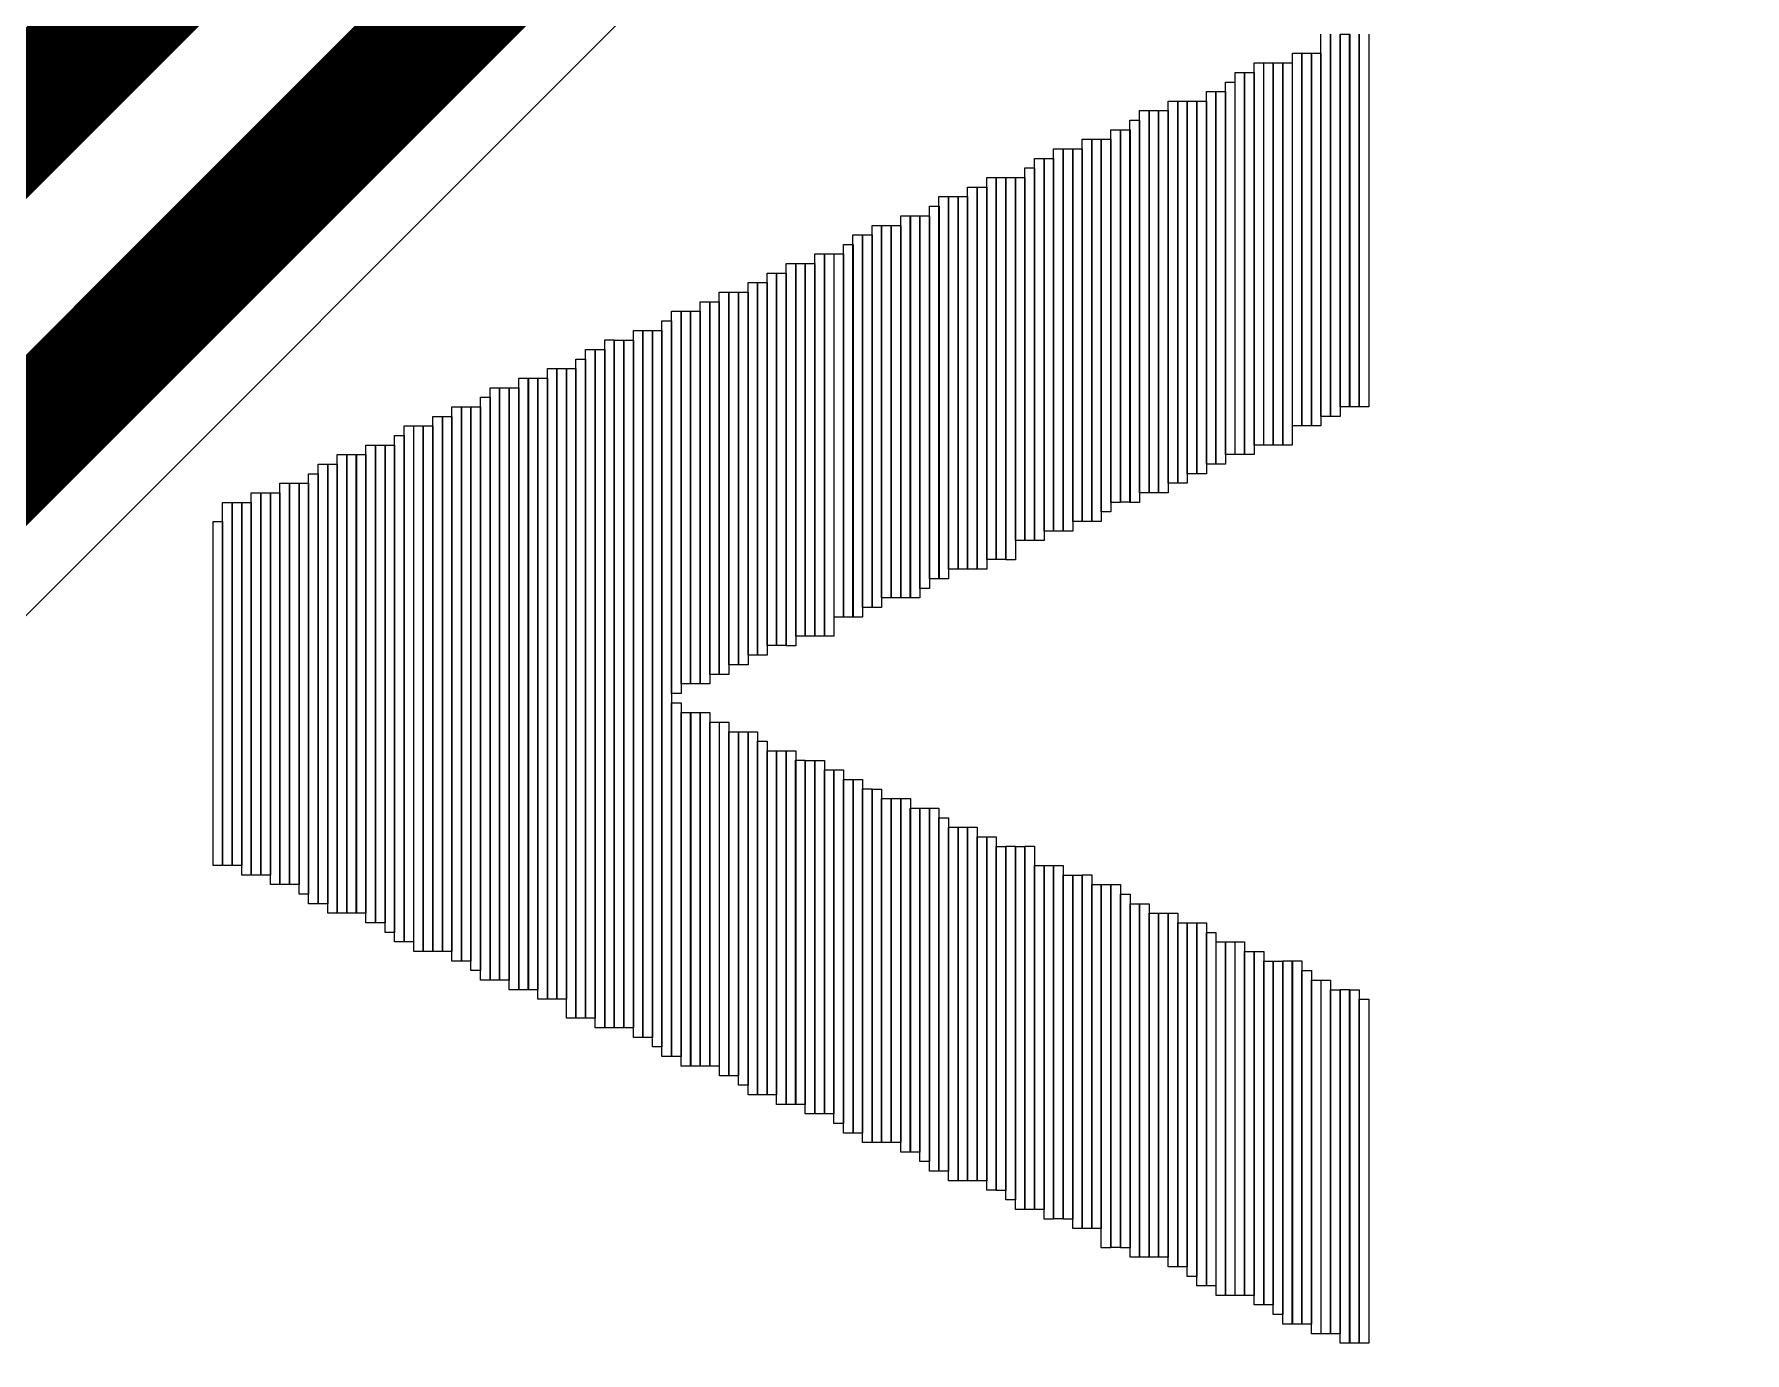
# Model space of a CAD drawing. Header units: inches. Extents: x -25 to 271, y -41 to 15.
# Drawn here: x -10.96 to -7.377, y -3.792 to -1.033 of the extents above; entities that cross this region are included whole.
import ezdxf

# ---------------------------------------------------------------- set-up
doc = ezdxf.new("R2010")
doc.units = ezdxf.units.IN
doc.layers.add('Top Layer', color=1, linetype='Continuous')
doc.layers.add('Top Overlay', color=2, linetype='Continuous')

msp = doc.modelspace()

# ---------------------------------------------------------------- linework, layer by layer
at = {"layer": 'Top Layer'}
msp.add_line((-16.8357, -8.1082), (-3.815, 4.9125), dxfattribs=at)
for points in [[(-19.177, -9.3984, 0.254, 0.254, 0), (-4.0728, 5.7058, 0.254, 0.254, 0)], [(-18.3971, -9.3033, 0.254, 0.254, 0), (-3.9223, 5.1715, 0.254, 0.254, 0)]]:
    msp.add_lwpolyline(points, format="xyseb", dxfattribs=at)
at = {"layer": 'Top Overlay'}
for p, q in [((-8.2649, -1.8324), (-8.2649, -1.0325)), ((-8.245, -1.8325), (-8.245, -1.0324)), ((-8.2448, -1.0325), (-8.2448, -1.8324)), ((-8.2249, -1.0324), (-8.2249, -1.8325)), ((-8.2249, -1.8124), (-8.2249, -1.0326)), ((-8.2249, -1.0326), (-8.2048, -1.0326)), ((-8.205, -1.8125), (-8.205, -1.0325)), ((-8.2048, -1.0326), (-8.2048, -1.8124)), ((-8.1849, -1.8125), (-8.1849, -1.0325)), ((-8.1849, -1.0325), (-8.1849, -1.8125)), ((-8.1648, -1.0325), (-8.1648, -1.8125)), ((-8.3248, -1.8524), (-8.3248, -1.0724)), ((-8.3248, -1.0724), (-8.3048, -1.0724)), ((-8.3049, -1.8523), (-8.3049, -1.0725)), ((-8.3049, -1.0725), (-8.2848, -1.0725)), ((-8.3048, -1.0724), (-8.3048, -1.8524)), ((-8.285, -1.8524), (-8.285, -1.0724)), ((-8.285, -1.0724), (-8.2649, -1.0724)), ((-8.2848, -1.0725), (-8.2848, -1.8523)), ((-8.2649, -1.0724), (-8.2649, -1.8524)), ((-8.4049, -1.8926), (-8.4049, -1.0925)), ((-8.4049, -1.0925), (-8.385, -1.0925)), ((-8.385, -1.0925), (-8.385, -1.8926)), ((-8.3848, -1.8926), (-8.3848, -1.0925)), ((-8.3848, -1.0925), (-8.365, -1.0925)), ((-8.365, -1.0925), (-8.365, -1.8926)), ((-8.3647, -1.8926), (-8.3647, -1.0925)), ((-8.3647, -1.0925), (-8.3449, -1.0925)), ((-8.3449, -1.0925), (-8.3449, -1.8926)), ((-8.3448, -1.8924), (-8.3448, -1.0926)), ((-8.3448, -1.0926), (-8.325, -1.0926)), ((-8.325, -1.0926), (-8.325, -1.8924)), ((-8.4648, -1.9124), (-8.4648, -1.1326)), ((-8.4648, -1.1326), (-8.445, -1.1326)), ((-8.445, -1.1326), (-8.445, -1.9124)), ((-8.4449, -1.9125), (-8.4449, -1.1124)), ((-8.4449, -1.1124), (-8.4248, -1.1124)), ((-8.4249, -1.9124), (-8.4249, -1.1125)), ((-8.4249, -1.1125), (-8.4049, -1.1125)), ((-8.4248, -1.1124), (-8.4248, -1.9125)), ((-8.4049, -1.1125), (-8.4049, -1.9124)), ((-8.5848, -1.9724), (-8.5848, -1.1726)), ((-8.5848, -1.1726), (-8.565, -1.1726)), ((-8.565, -1.1726), (-8.565, -1.9724)), ((-8.5648, -1.9724), (-8.5648, -1.1726)), ((-8.5648, -1.1726), (-8.5449, -1.1726)), ((-8.5449, -1.1726), (-8.5449, -1.9724)), ((-8.5448, -1.9525), (-8.5448, -1.1725)), ((-8.5448, -1.1725), (-8.5247, -1.1725)), ((-8.525, -1.9525), (-8.525, -1.1725)), ((-8.525, -1.1725), (-8.5049, -1.1725)), ((-8.5247, -1.1725), (-8.5247, -1.9525)), ((-8.5049, -1.9324), (-8.5049, -1.1524)), ((-8.5049, -1.1524), (-8.4849, -1.1524)), ((-8.5049, -1.1725), (-8.5049, -1.9525)), ((-8.4849, -1.9324), (-8.4849, -1.1524)), ((-8.4849, -1.1524), (-8.4648, -1.1524)), ((-8.4849, -1.1524), (-8.4849, -1.9324)), ((-8.4648, -1.1524), (-8.4648, -1.9324)), ((-8.665, -2.0124), (-8.665, -1.2126)), ((-8.665, -1.2126), (-8.6449, -1.2126)), ((-8.6449, -1.9924), (-8.6449, -1.1925)), ((-8.6449, -1.1925), (-8.6248, -1.1925)), ((-8.6449, -1.2126), (-8.6449, -2.0124)), ((-8.625, -1.9925), (-8.625, -1.1924)), ((-8.625, -1.1924), (-8.6049, -1.1924)), ((-8.6248, -1.1925), (-8.6248, -1.9924)), ((-8.6049, -1.9925), (-8.6049, -1.1924)), ((-8.6049, -1.1924), (-8.5848, -1.1924)), ((-8.6049, -1.1924), (-8.6049, -1.9925)), ((-8.5848, -1.1924), (-8.5848, -1.9925)), ((-8.7648, -2.0526), (-8.7648, -1.2525)), ((-8.7648, -1.2525), (-8.745, -1.2525)), ((-8.745, -1.2525), (-8.745, -2.0526)), ((-8.7447, -2.0526), (-8.7447, -1.2525)), ((-8.7447, -1.2525), (-8.7249, -1.2525)), ((-8.7249, -2.0325), (-8.7249, -1.2525)), ((-8.7249, -1.2525), (-8.7048, -1.2525)), ((-8.7249, -1.2525), (-8.7249, -2.0526)), ((-8.7048, -2.0124), (-8.7048, -1.2324)), ((-8.7048, -1.2324), (-8.6848, -1.2324)), ((-8.7048, -1.2525), (-8.7048, -2.0325)), ((-8.6849, -2.0123), (-8.6849, -1.2325)), ((-8.6849, -1.2325), (-8.6648, -1.2325)), ((-8.6848, -1.2324), (-8.6848, -2.0124)), ((-8.6648, -1.2325), (-8.6648, -2.0123)), ((-8.8248, -2.0725), (-8.8248, -1.2724)), ((-8.8248, -1.2724), (-8.8048, -1.2724)), ((-8.8049, -2.0724), (-8.8049, -1.2725)), ((-8.8049, -1.2725), (-8.7848, -1.2725)), ((-8.8048, -1.2724), (-8.8048, -2.0725)), ((-8.7848, -2.0526), (-8.7848, -1.2725)), ((-8.7848, -1.2725), (-8.7648, -1.2725)), ((-8.7848, -1.2725), (-8.7848, -2.0724)), ((-8.7648, -1.2725), (-8.7648, -2.0526)), ((-8.8849, -2.0925), (-8.8849, -1.3124)), ((-8.8849, -1.3124), (-8.8649, -1.3124)), ((-8.865, -2.0926), (-8.865, -1.2925)), ((-8.865, -1.2925), (-8.8449, -1.2925)), ((-8.8649, -1.3124), (-8.8649, -2.0925)), ((-8.8449, -1.2925), (-8.8449, -2.0926)), ((-8.8448, -2.0724), (-8.8448, -1.2926)), ((-8.8448, -1.2926), (-8.825, -1.2926)), ((-8.825, -1.2926), (-8.825, -2.0724)), ((-9.0049, -2.1525), (-9.0049, -1.3524)), ((-9.0049, -1.3524), (-8.9849, -1.3524)), ((-8.9849, -2.1525), (-8.9849, -1.3524)), ((-8.9849, -1.3524), (-8.9648, -1.3524)), ((-8.9849, -1.3524), (-8.9849, -2.1525)), ((-8.9649, -2.1323), (-8.9649, -1.3325)), ((-8.9649, -1.3325), (-8.9449, -1.3325)), ((-8.9648, -1.3524), (-8.9648, -2.1525)), ((-8.9449, -2.1323), (-8.9449, -1.3325)), ((-8.9449, -1.3325), (-8.9248, -1.3325)), ((-8.9449, -1.3325), (-8.9449, -2.1323)), ((-8.9249, -2.1325), (-8.9249, -1.3324)), ((-8.9249, -1.3324), (-8.9049, -1.3324)), ((-8.9248, -1.3325), (-8.9248, -2.1323)), ((-8.9049, -1.3324), (-8.9049, -2.1325)), ((-8.9047, -2.0925), (-8.9047, -1.3325)), ((-8.9047, -1.3325), (-8.8849, -1.3325)), ((-8.8849, -1.3325), (-8.8849, -2.0925)), ((-9.0848, -2.1725), (-9.0848, -1.3924)), ((-9.0848, -1.3924), (-9.0648, -1.3924)), ((-9.0649, -2.1726), (-9.0649, -1.3725)), ((-9.0649, -1.3725), (-9.0448, -1.3725)), ((-9.0648, -1.3924), (-9.0648, -2.1725)), ((-9.0448, -2.1525), (-9.0448, -1.3725)), ((-9.0448, -1.3725), (-9.025, -1.3725)), ((-9.0448, -1.3725), (-9.0448, -2.1726)), ((-9.025, -1.3725), (-9.025, -2.1525)), ((-9.0247, -2.1525), (-9.0247, -1.3725)), ((-9.0247, -1.3725), (-9.0049, -1.3725)), ((-9.0049, -1.3725), (-9.0049, -2.1525)), ((-9.205, -2.2324), (-9.205, -1.4326)), ((-9.205, -1.4326), (-9.1849, -1.4326)), ((-9.1849, -2.2126), (-9.1849, -1.4326)), ((-9.1849, -1.4326), (-9.1648, -1.4326)), ((-9.1849, -1.4326), (-9.1849, -2.2324)), ((-9.1648, -2.2126), (-9.1648, -1.4326)), ((-9.1648, -1.4326), (-9.1448, -1.4326)), ((-9.1648, -1.4326), (-9.1648, -2.2126)), ((-9.1449, -2.2125), (-9.1449, -1.4124)), ((-9.1449, -1.4124), (-9.1248, -1.4124)), ((-9.1448, -1.4326), (-9.1448, -2.2126)), ((-9.125, -2.2123), (-9.125, -1.4125)), ((-9.125, -1.4125), (-9.1049, -1.4125)), ((-9.1248, -1.4124), (-9.1248, -2.2125)), ((-9.1049, -2.1925), (-9.1049, -1.4125)), ((-9.1049, -1.4125), (-9.0848, -1.4125)), ((-9.1049, -1.4125), (-9.1049, -2.2123)), ((-9.0848, -1.4125), (-9.0848, -2.1925)), ((-9.245, -2.2526), (-9.245, -1.4525)), ((-9.245, -1.4525), (-9.2249, -1.4525)), ((-9.2249, -1.4525), (-9.2249, -2.2526)), ((-9.2248, -2.2324), (-9.2248, -1.4526)), ((-9.2248, -1.4526), (-9.205, -1.4526)), ((-9.205, -1.4526), (-9.205, -2.2324)), ((-9.325, -2.2925), (-9.325, -1.4924)), ((-9.325, -1.4924), (-9.3049, -1.4924)), ((-9.3049, -2.2925), (-9.3049, -1.4924)), ((-9.3049, -1.4924), (-9.2848, -1.4924)), ((-9.3049, -1.4924), (-9.3049, -2.2925)), ((-9.2848, -1.4924), (-9.2848, -2.2925)), ((-9.2847, -2.2525), (-9.2847, -1.4925)), ((-9.2847, -1.4925), (-9.2649, -1.4925)), ((-9.2649, -2.2525), (-9.2649, -1.4724)), ((-9.2649, -1.4724), (-9.2448, -1.4724)), ((-9.2649, -1.4925), (-9.2649, -2.2525)), ((-9.2448, -1.4724), (-9.2448, -2.2525)), ((-9.4249, -2.3124), (-9.4249, -1.5324)), ((-9.4249, -1.5324), (-9.4049, -1.5324)), ((-9.4049, -2.3124), (-9.4049, -1.5324)), ((-9.4049, -1.5324), (-9.3848, -1.5324)), ((-9.4049, -1.5324), (-9.4049, -2.3124)), ((-9.3849, -2.3125), (-9.3849, -1.5124)), ((-9.3849, -1.5124), (-9.3649, -1.5124)), ((-9.3848, -1.5324), (-9.3848, -2.3124)), ((-9.3649, -2.2925), (-9.3649, -1.5124)), ((-9.3649, -1.5124), (-9.345, -1.5124)), ((-9.3649, -1.5124), (-9.3649, -2.3125)), ((-9.345, -1.5124), (-9.345, -2.2925)), ((-9.3448, -2.2925), (-9.3448, -1.5124)), ((-9.3448, -1.5124), (-9.325, -1.5124)), ((-9.325, -1.5124), (-9.325, -2.2925)), ((-9.5249, -2.3725), (-9.5249, -1.5724)), ((-9.5249, -1.5724), (-9.5048, -1.5724)), ((-9.5049, -2.3525), (-9.5049, -1.5725)), ((-9.5049, -1.5725), (-9.4849, -1.5725)), ((-9.5048, -1.5724), (-9.5048, -2.3725)), ((-9.4849, -2.3525), (-9.4849, -1.5725)), ((-9.4849, -1.5725), (-9.4648, -1.5725)), ((-9.4849, -1.5725), (-9.4849, -2.3525)), ((-9.4648, -2.3325), (-9.4648, -1.5524)), ((-9.4648, -1.5524), (-9.4447, -1.5524)), ((-9.4648, -1.5725), (-9.4648, -2.3525)), ((-9.445, -2.3325), (-9.445, -1.5524)), ((-9.445, -1.5524), (-9.4249, -1.5524)), ((-9.4447, -1.5524), (-9.4447, -2.3325)), ((-9.4249, -1.5524), (-9.4249, -2.3325)), ((-9.5649, -2.3924), (-9.5649, -1.5926)), ((-9.5649, -1.5926), (-9.5448, -1.5926)), ((-9.5448, -1.5926), (-9.5448, -2.3924)), ((-9.5447, -2.3725), (-9.5447, -1.5925)), ((-9.5447, -1.5925), (-9.5249, -1.5925)), ((-9.5249, -1.5925), (-9.5249, -2.3725)), ((-9.6449, -3.1725), (-9.6449, -1.6325)), ((-9.6449, -1.6325), (-9.6248, -1.6325)), ((-9.6249, -2.4126), (-9.6249, -1.6125)), ((-9.6249, -1.6125), (-9.6049, -1.6125)), ((-9.6248, -1.6325), (-9.6248, -3.1725)), ((-9.605, -2.3924), (-9.605, -1.6124)), ((-9.605, -1.6124), (-9.5849, -1.6124)), ((-9.6049, -1.6125), (-9.6049, -2.4126)), ((-9.5849, -2.3924), (-9.5849, -1.6124)), ((-9.5849, -1.6124), (-9.5649, -1.6124)), ((-9.5849, -1.6124), (-9.5849, -2.3924)), ((-9.5649, -1.6124), (-9.5649, -2.3924)), ((-9.7649, -3.1126), (-9.7649, -1.6725)), ((-9.7649, -1.6725), (-9.7448, -1.6725)), ((-9.745, -3.1125), (-9.745, -1.6726)), ((-9.745, -1.6726), (-9.7249, -1.6726)), ((-9.7448, -1.6725), (-9.7448, -3.1126)), ((-9.7249, -3.1125), (-9.7249, -1.6726)), ((-9.7249, -1.6726), (-9.7048, -1.6726)), ((-9.7249, -1.6726), (-9.7249, -3.1125)), ((-9.7048, -3.1326), (-9.7048, -1.6525)), ((-9.7048, -1.6525), (-9.6848, -1.6525)), ((-9.7048, -1.6726), (-9.7048, -3.1125)), ((-9.6849, -3.1325), (-9.6849, -1.6527)), ((-9.6849, -1.6527), (-9.6648, -1.6527)), ((-9.6848, -1.6525), (-9.6848, -3.1326)), ((-9.665, -3.1524), (-9.665, -1.6525)), ((-9.665, -1.6525), (-9.6449, -1.6525)), ((-9.6648, -1.6527), (-9.6648, -3.1325)), ((-9.6449, -1.6525), (-9.6449, -3.1524)), ((-9.825, -3.0924), (-9.825, -1.7125)), ((-9.825, -1.7125), (-9.8049, -1.7125)), ((-9.8049, -3.0924), (-9.8049, -1.6927)), ((-9.8049, -1.6927), (-9.7848, -1.6927)), ((-9.8049, -1.7125), (-9.8049, -3.0924)), ((-9.7848, -3.1125), (-9.7848, -1.6924)), ((-9.7848, -1.6924), (-9.7648, -1.6924)), ((-9.7848, -1.6927), (-9.7848, -3.0924)), ((-9.7648, -1.6924), (-9.7648, -3.1125)), ((-9.9449, -3.0325), (-9.9449, -1.7526)), ((-9.9449, -1.7526), (-9.9248, -1.7526)), ((-9.9249, -3.0326), (-9.9249, -1.7525)), ((-9.9249, -1.7525), (-9.9049, -1.7525)), ((-9.9248, -1.7526), (-9.9248, -3.0325)), ((-9.9049, -3.0524), (-9.9049, -1.7525)), ((-9.9049, -1.7525), (-9.8848, -1.7525)), ((-9.9049, -1.7525), (-9.9049, -3.0326)), ((-9.8849, -3.0526), (-9.8849, -1.7325)), ((-9.8849, -1.7325), (-9.8649, -1.7325)), ((-9.8848, -1.7525), (-9.8848, -3.0524)), ((-9.8649, -3.0526), (-9.8649, -1.7325)), ((-9.8649, -1.7325), (-9.8448, -1.7325)), ((-9.8649, -1.7325), (-9.8649, -3.0526)), ((-9.8448, -1.7325), (-9.8448, -3.0526)), ((-9.8448, -3.0924), (-9.8448, -1.7325)), ((-9.8448, -1.7325), (-9.825, -1.7325)), ((-9.825, -1.7325), (-9.825, -3.0924)), ((-10.0049, -3.0126), (-10.0049, -1.7725)), ((-10.0049, -1.7725), (-9.9849, -1.7725)), ((-9.9849, -1.7725), (-9.9849, -3.0126)), ((-9.9849, -3.0126), (-9.9849, -1.7725)), ((-9.9849, -1.7725), (-9.9648, -1.7725)), ((-9.9649, -3.0325), (-9.9649, -1.7724)), ((-9.9649, -1.7724), (-9.9449, -1.7724)), ((-9.9648, -1.7725), (-9.9648, -3.0126)), ((-9.9449, -1.7724), (-9.9449, -3.0325)), ((-10.0848, -2.9726), (-10.0848, -1.8125)), ((-10.0848, -1.8125), (-10.0648, -1.8125)), ((-10.065, -2.9726), (-10.065, -1.8125)), ((-10.065, -1.8125), (-10.0449, -1.8125)), ((-10.0648, -1.8125), (-10.0648, -2.9726)), ((-10.0449, -1.8125), (-10.0449, -2.9726)), ((-10.0449, -2.9924), (-10.0449, -1.8125)), ((-10.0449, -1.8125), (-10.0249, -1.8125)), ((-10.0249, -3.0124), (-10.0249, -1.7925)), ((-10.0249, -1.7925), (-10.0048, -1.7925)), ((-10.0249, -1.8125), (-10.0249, -2.9924)), ((-10.0048, -1.7925), (-10.0048, -3.0124)), ((-8.2048, -1.8124), (-8.2249, -1.8124)), ((-8.1849, -1.8125), (-8.205, -1.8125)), ((-8.1648, -1.8125), (-8.1849, -1.8125)), ((-10.185, -2.9326), (-10.185, -1.8525)), ((-10.185, -1.8525), (-10.165, -1.8525)), ((-10.165, -1.8525), (-10.165, -2.9326)), ((-10.1648, -2.9525), (-10.1648, -1.8524)), ((-10.1648, -1.8524), (-10.1448, -1.8524)), ((-10.1449, -2.9524), (-10.1449, -1.8525)), ((-10.1449, -1.8525), (-10.1248, -1.8525)), ((-10.1448, -1.8524), (-10.1448, -2.9525)), ((-10.1249, -2.9525), (-10.1249, -1.8326)), ((-10.1249, -1.8326), (-10.1049, -1.8326)), ((-10.1248, -1.8525), (-10.1248, -2.9524)), ((-10.1049, -1.8326), (-10.1049, -2.9525)), ((-10.1049, -2.9525), (-10.1049, -1.8326)), ((-10.1049, -1.8326), (-10.0848, -1.8326)), ((-10.0848, -1.8326), (-10.0848, -2.9525)), ((-8.3048, -1.8524), (-8.3248, -1.8524)), ((-8.2848, -1.8523), (-8.3049, -1.8523)), ((-8.2649, -1.8524), (-8.285, -1.8524)), ((-8.2448, -1.8324), (-8.2649, -1.8324)), ((-8.2249, -1.8325), (-8.245, -1.8325)), ((-10.2649, -2.8926), (-10.2649, -1.8926)), ((-10.2649, -1.8926), (-10.2448, -1.8926)), ((-10.2448, -2.8926), (-10.2448, -1.8926)), ((-10.2448, -1.8926), (-10.2248, -1.8926)), ((-10.2448, -1.8926), (-10.2448, -2.8926)), ((-10.2249, -2.9125), (-10.2249, -1.8924)), ((-10.2249, -1.8924), (-10.2048, -1.8924)), ((-10.2248, -1.8926), (-10.2248, -2.8926)), ((-10.205, -2.9324), (-10.205, -1.8725)), ((-10.205, -1.8725), (-10.1849, -1.8725)), ((-10.2048, -1.8924), (-10.2048, -2.9125)), ((-10.1849, -1.8725), (-10.1849, -2.9324)), ((-8.385, -1.8926), (-8.4049, -1.8926)), ((-8.365, -1.8926), (-8.3848, -1.8926)), ((-8.3449, -1.8926), (-8.3647, -1.8926)), ((-8.325, -1.8924), (-8.3448, -1.8924)), ((-10.3649, -2.8525), (-10.3649, -1.9326)), ((-10.3649, -1.9326), (-10.3448, -1.9326)), ((-10.3449, -2.8725), (-10.3449, -1.9324)), ((-10.3449, -1.9324), (-10.3248, -1.9324)), ((-10.3448, -1.9326), (-10.3448, -2.8525)), ((-10.325, -2.8726), (-10.325, -1.9125)), ((-10.325, -1.9125), (-10.3049, -1.9125)), ((-10.3248, -1.9324), (-10.3248, -2.8725)), ((-10.3049, -2.8726), (-10.3049, -1.9125)), ((-10.3049, -1.9125), (-10.2848, -1.9125)), ((-10.3049, -1.9125), (-10.3049, -2.8726)), ((-10.285, -2.8725), (-10.285, -1.9126)), ((-10.285, -1.9126), (-10.2649, -1.9126)), ((-10.2848, -1.9125), (-10.2848, -2.8726)), ((-10.2649, -1.9126), (-10.2649, -2.8725)), ((-8.4849, -1.9324), (-8.5049, -1.9324)), ((-8.4648, -1.9324), (-8.4849, -1.9324)), ((-8.445, -1.9124), (-8.4648, -1.9124)), ((-8.4248, -1.9125), (-8.4449, -1.9125)), ((-8.4049, -1.9124), (-8.4249, -1.9124)), ((-10.3849, -2.8525), (-10.3849, -1.9524)), ((-10.3849, -1.9524), (-10.3649, -1.9524)), ((-10.3649, -1.9524), (-10.3649, -2.8525)), ((-8.5247, -1.9525), (-8.5448, -1.9525)), ((-8.5049, -1.9525), (-8.525, -1.9525)), ((-10.5049, -2.7925), (-10.5049, -1.9926)), ((-10.5049, -1.9926), (-10.4849, -1.9926)), ((-10.4849, -2.7925), (-10.4849, -1.9926)), ((-10.4849, -1.9926), (-10.4648, -1.9926)), ((-10.4849, -1.9926), (-10.4849, -2.7925)), ((-10.4649, -2.8124), (-10.4649, -1.9925)), ((-10.4649, -1.9925), (-10.4449, -1.9925)), ((-10.4648, -1.9926), (-10.4648, -2.7925)), ((-10.445, -2.8125), (-10.445, -1.9726)), ((-10.445, -1.9726), (-10.4249, -1.9726)), ((-10.4449, -1.9925), (-10.4449, -2.8124)), ((-10.4249, -2.8125), (-10.4249, -1.9726)), ((-10.4249, -1.9726), (-10.4049, -1.9726)), ((-10.4249, -1.9726), (-10.4249, -2.8125)), ((-10.405, -2.8325), (-10.405, -1.9724)), ((-10.405, -1.9724), (-10.3849, -1.9724)), ((-10.4049, -1.9726), (-10.4049, -2.8125)), ((-10.3849, -1.9724), (-10.3849, -2.8325)), ((-8.6248, -1.9924), (-8.6449, -1.9924)), ((-8.6049, -1.9925), (-8.625, -1.9925)), ((-8.5848, -1.9925), (-8.6049, -1.9925)), ((-8.565, -1.9724), (-8.5848, -1.9724)), ((-8.5449, -1.9724), (-8.5648, -1.9724)), ((-10.565, -2.7725), (-10.565, -2.0126)), ((-10.565, -2.0126), (-10.5449, -2.0126)), ((-10.5449, -2.7725), (-10.5449, -2.0126)), ((-10.5449, -2.0126), (-10.5249, -2.0126)), ((-10.5449, -2.0126), (-10.5449, -2.7725)), ((-10.525, -2.7925), (-10.525, -2.0124)), ((-10.525, -2.0124), (-10.5049, -2.0124)), ((-10.5249, -2.0126), (-10.5249, -2.7725)), ((-10.5049, -2.0124), (-10.5049, -2.7925)), ((-8.7048, -2.0325), (-8.7249, -2.0325)), ((-8.6848, -2.0124), (-8.7048, -2.0124)), ((-8.6648, -2.0123), (-8.6849, -2.0123)), ((-8.6449, -2.0124), (-8.665, -2.0124)), ((-10.5848, -2.7725), (-10.5848, -2.0524)), ((-10.5848, -2.0524), (-10.565, -2.0524)), ((-10.565, -2.0524), (-10.565, -2.7725)), ((-8.825, -2.0724), (-8.8448, -2.0724)), ((-8.8048, -2.0725), (-8.8248, -2.0725)), ((-8.7848, -2.0724), (-8.8049, -2.0724)), ((-8.7648, -2.0526), (-8.7848, -2.0526)), ((-8.745, -2.0526), (-8.7648, -2.0526)), ((-8.7249, -2.0526), (-8.7447, -2.0526)), ((-8.8849, -2.0925), (-8.9047, -2.0925)), ((-8.8649, -2.0925), (-8.8849, -2.0925)), ((-8.8449, -2.0926), (-8.865, -2.0926)), ((-8.9449, -2.1323), (-8.9649, -2.1323)), ((-8.9248, -2.1323), (-8.9449, -2.1323)), ((-8.9049, -2.1325), (-8.9249, -2.1325)), ((-9.0648, -2.1725), (-9.0848, -2.1725)), ((-9.0448, -2.1726), (-9.0649, -2.1726)), ((-9.025, -2.1525), (-9.0448, -2.1525)), ((-9.0049, -2.1525), (-9.0247, -2.1525)), ((-8.9849, -2.1525), (-9.0049, -2.1525)), ((-8.9648, -2.1525), (-8.9849, -2.1525)), ((-9.1648, -2.2126), (-9.1849, -2.2126)), ((-9.1448, -2.2126), (-9.1648, -2.2126)), ((-9.1248, -2.2125), (-9.1449, -2.2125)), ((-9.1049, -2.2123), (-9.125, -2.2123)), ((-9.0848, -2.1925), (-9.1049, -2.1925)), ((-9.2649, -2.2525), (-9.2847, -2.2525)), ((-9.2448, -2.2525), (-9.2649, -2.2525)), ((-9.2249, -2.2526), (-9.245, -2.2526)), ((-9.205, -2.2324), (-9.2248, -2.2324)), ((-9.1849, -2.2324), (-9.205, -2.2324)), ((-9.345, -2.2925), (-9.3649, -2.2925)), ((-9.325, -2.2925), (-9.3448, -2.2925)), ((-9.3049, -2.2925), (-9.325, -2.2925)), ((-9.2848, -2.2925), (-9.3049, -2.2925)), ((-9.4049, -2.3124), (-9.4249, -2.3124)), ((-9.3848, -2.3124), (-9.4049, -2.3124)), ((-9.3649, -2.3125), (-9.3849, -2.3125)), ((-9.4849, -2.3525), (-9.5049, -2.3525)), ((-9.4648, -2.3525), (-9.4849, -2.3525)), ((-9.4447, -2.3325), (-9.4648, -2.3325)), ((-9.4249, -2.3325), (-9.445, -2.3325)), ((-9.5849, -2.3924), (-9.605, -2.3924)), ((-9.5649, -2.3924), (-9.5849, -2.3924)), ((-9.5448, -2.3924), (-9.5649, -2.3924)), ((-9.5249, -2.3725), (-9.5447, -2.3725)), ((-9.5048, -2.3725), (-9.5249, -2.3725)), ((-9.6049, -2.4126), (-9.6249, -2.4126)), ((-9.6249, -3.1726), (-9.6249, -2.4324)), ((-9.6249, -2.4324), (-9.6049, -2.4324)), ((-9.6049, -2.4324), (-9.6049, -3.1726)), ((-9.6049, -3.1927), (-9.6049, -2.4525)), ((-9.6049, -2.4525), (-9.5848, -2.4525)), ((-9.5849, -3.1925), (-9.5849, -2.4526)), ((-9.5849, -2.4526), (-9.5649, -2.4526)), ((-9.5848, -2.4525), (-9.5848, -3.1927)), ((-9.5649, -3.1925), (-9.5649, -2.4526)), ((-9.5649, -2.4526), (-9.5448, -2.4526)), ((-9.5649, -2.4526), (-9.5649, -3.1925)), ((-9.5448, -2.4526), (-9.5448, -3.1925)), ((-9.5449, -3.1924), (-9.5449, -2.4726)), ((-9.5449, -2.4726), (-9.5249, -2.4726)), ((-9.5249, -2.4726), (-9.5249, -3.1924)), ((-9.5247, -3.2126), (-9.5247, -2.4724)), ((-9.5247, -2.4724), (-9.5049, -2.4724)), ((-9.5049, -2.4724), (-9.5049, -3.2126)), ((-9.5049, -3.2126), (-9.5049, -2.4925)), ((-9.5049, -2.4925), (-9.4849, -2.4925)), ((-9.4849, -3.2324), (-9.4849, -2.4925)), ((-9.4849, -2.4925), (-9.4648, -2.4925)), ((-9.4849, -2.4925), (-9.4849, -3.2126)), ((-9.4648, -3.2525), (-9.4648, -2.4925)), ((-9.4648, -2.4925), (-9.445, -2.4925)), ((-9.4648, -2.4925), (-9.4648, -3.2324)), ((-9.445, -2.4925), (-9.445, -3.2525)), ((-9.4449, -3.2526), (-9.4449, -2.5124)), ((-9.4449, -2.5124), (-9.4248, -2.5124)), ((-9.4249, -3.2525), (-9.4249, -2.5324)), ((-9.4249, -2.5324), (-9.4049, -2.5324)), ((-9.4248, -2.5124), (-9.4248, -3.2526)), ((-9.4049, -2.5324), (-9.4049, -3.2525)), ((-9.4049, -3.2725), (-9.4049, -2.5326)), ((-9.4049, -2.5326), (-9.3848, -2.5326)), ((-9.3849, -3.2727), (-9.3849, -2.5325)), ((-9.3849, -2.5325), (-9.3649, -2.5325)), ((-9.3848, -2.5326), (-9.3848, -3.2725)), ((-9.3649, -2.5325), (-9.3649, -3.2727)), ((-9.365, -3.2725), (-9.365, -2.5524)), ((-9.365, -2.5524), (-9.3449, -2.5524)), ((-9.3449, -2.5524), (-9.3449, -3.2725)), ((-9.3448, -3.2925), (-9.3448, -2.5526)), ((-9.3448, -2.5526), (-9.325, -2.5526)), ((-9.325, -2.5526), (-9.325, -3.2925)), ((-9.3247, -3.2925), (-9.3247, -2.5526)), ((-9.3247, -2.5526), (-9.3049, -2.5526)), ((-9.3049, -2.5526), (-9.3049, -3.2925)), ((-9.3049, -3.2925), (-9.3049, -2.5726)), ((-9.3049, -2.5726), (-9.2848, -2.5726)), ((-9.285, -3.3124), (-9.285, -2.5725)), ((-9.285, -2.5725), (-9.2649, -2.5725)), ((-9.2848, -2.5726), (-9.2848, -3.2925)), ((-9.2649, -2.5725), (-9.2649, -3.3124)), ((-9.2649, -3.3325), (-9.2649, -2.5926)), ((-9.2649, -2.5926), (-9.2448, -2.5926)), ((-9.2448, -3.3325), (-9.2448, -2.5926)), ((-9.2448, -2.5926), (-9.2248, -2.5926)), ((-9.2448, -2.5926), (-9.2448, -3.3325)), ((-9.2248, -2.5926), (-9.2248, -3.3325)), ((-9.2248, -3.3525), (-9.2248, -2.6124)), ((-9.2248, -2.6124), (-9.205, -2.6124)), ((-9.205, -2.6124), (-9.205, -3.3525)), ((-9.2048, -3.3524), (-9.2048, -2.6125)), ((-9.2048, -2.6125), (-9.185, -2.6125)), ((-9.185, -2.6125), (-9.185, -3.3524)), ((-9.1849, -3.3525), (-9.1849, -2.6325)), ((-9.1849, -2.6325), (-9.1648, -2.6325)), ((-9.165, -3.3524), (-9.165, -2.6326)), ((-9.165, -2.6326), (-9.1449, -2.6326)), ((-9.1648, -2.6325), (-9.1648, -3.3525)), ((-9.1449, -3.3725), (-9.1449, -2.6323)), ((-9.1449, -2.6323), (-9.1248, -2.6323)), ((-9.1449, -2.6326), (-9.1449, -3.3524)), ((-9.1248, -2.6323), (-9.1248, -3.3725)), ((-9.125, -3.3726), (-9.125, -2.6525)), ((-9.125, -2.6525), (-9.1049, -2.6525)), ((-9.1049, -3.3924), (-9.1049, -2.6525)), ((-9.1049, -2.6525), (-9.0848, -2.6525)), ((-9.1049, -2.6525), (-9.1049, -3.3726)), ((-9.0848, -3.4125), (-9.0848, -2.6525)), ((-9.0848, -2.6525), (-9.065, -2.6525)), ((-9.0848, -2.6525), (-9.0848, -3.3924)), ((-9.065, -2.6525), (-9.065, -3.4125)), ((-9.0649, -3.4126), (-9.0649, -2.6725)), ((-9.0649, -2.6725), (-9.0448, -2.6725)), ((-9.0448, -2.6725), (-9.0448, -3.4126)), ((-9.0448, -3.4324), (-9.0448, -2.6925)), ((-9.0448, -2.6925), (-9.025, -2.6925)), ((-9.025, -2.6925), (-9.025, -3.4324)), ((-9.0247, -3.4324), (-9.0247, -2.6925)), ((-9.0247, -2.6925), (-9.0049, -2.6925)), ((-9.0049, -2.6925), (-9.0049, -3.4324)), ((-9.0048, -3.4326), (-9.0048, -2.6924)), ((-9.0048, -2.6924), (-8.985, -2.6924)), ((-8.985, -2.6924), (-8.985, -3.4326)), ((-8.9849, -3.4324), (-8.9849, -2.7126)), ((-8.9849, -2.7126), (-8.9648, -2.7126)), ((-8.9649, -3.4524), (-8.9649, -2.7125)), ((-8.9649, -2.7125), (-8.9449, -2.7125)), ((-8.9648, -2.7126), (-8.9648, -3.4324)), ((-8.9449, -2.7125), (-8.9449, -3.4524)), ((-8.9449, -3.4526), (-8.9449, -2.7325)), ((-8.9449, -2.7325), (-8.9248, -2.7325)), ((-8.9249, -3.4726), (-8.9249, -2.7324)), ((-8.9249, -2.7324), (-8.9049, -2.7324)), ((-8.9248, -2.7325), (-8.9248, -3.4526)), ((-8.9049, -2.7324), (-8.9049, -3.4726)), ((-8.9047, -3.4925), (-8.9047, -2.7325)), ((-8.9047, -2.7325), (-8.8849, -2.7325)), ((-8.8849, -2.7325), (-8.8849, -3.4925)), ((-8.8848, -3.4926), (-8.8848, -2.7324)), ((-8.8848, -2.7324), (-8.865, -2.7324)), ((-8.865, -2.7324), (-8.865, -3.4926)), ((-10.565, -2.7725), (-10.5848, -2.7725)), ((-10.5449, -2.7725), (-10.565, -2.7725)), ((-10.5249, -2.7725), (-10.5449, -2.7725)), ((-10.5049, -2.7925), (-10.525, -2.7925)), ((-10.4849, -2.7925), (-10.5049, -2.7925)), ((-10.4648, -2.7925), (-10.4849, -2.7925)), ((-8.8649, -3.4925), (-8.8649, -2.7724)), ((-8.8649, -2.7724), (-8.8448, -2.7724)), ((-8.8448, -3.5126), (-8.8448, -2.7724)), ((-8.8448, -2.7724), (-8.825, -2.7724)), ((-8.8448, -2.7724), (-8.8448, -3.4925)), ((-8.825, -2.7724), (-8.825, -3.5126)), ((-8.8248, -3.5124), (-8.8248, -2.7725)), ((-8.8248, -2.7725), (-8.805, -2.7725)), ((-8.805, -2.7725), (-8.805, -3.5124)), ((-8.8049, -3.5126), (-8.8049, -2.7925)), ((-8.8049, -2.7925), (-8.7848, -2.7925)), ((-8.7848, -3.5324), (-8.7848, -2.7925)), ((-8.7848, -2.7925), (-8.7648, -2.7925)), ((-8.7848, -2.7925), (-8.7848, -3.5126)), ((-8.7649, -3.5325), (-8.7649, -2.7923)), ((-8.7649, -2.7923), (-8.7448, -2.7923)), ((-8.7648, -2.7925), (-8.7648, -3.5324)), ((-8.7448, -2.7923), (-8.7448, -3.5325)), ((-10.4449, -2.8124), (-10.4649, -2.8124)), ((-10.4249, -2.8125), (-10.445, -2.8125)), ((-10.4049, -2.8125), (-10.4249, -2.8125)), ((-8.7448, -3.5325), (-8.7448, -2.8124)), ((-8.7448, -2.8124), (-8.725, -2.8124)), ((-8.725, -2.8124), (-8.725, -3.5325)), ((-8.7249, -3.5725), (-8.7249, -2.8123)), ((-8.7249, -2.8123), (-8.7048, -2.8123)), ((-8.705, -3.5724), (-8.705, -2.8124)), ((-8.705, -2.8124), (-8.6849, -2.8124)), ((-8.7048, -2.8123), (-8.7048, -3.5725)), ((-8.6849, -2.8124), (-8.6849, -3.5724)), ((-10.3849, -2.8325), (-10.405, -2.8325)), ((-10.3649, -2.8525), (-10.3849, -2.8525)), ((-10.3448, -2.8525), (-10.3649, -2.8525)), ((-8.6849, -3.5726), (-8.6849, -2.8325)), ((-8.6849, -2.8325), (-8.6648, -2.8325)), ((-8.6648, -2.8325), (-8.6648, -3.5726)), ((-8.6648, -3.5924), (-8.6648, -2.8525)), ((-8.6648, -2.8525), (-8.645, -2.8525)), ((-8.645, -2.8525), (-8.645, -3.5924)), ((-8.6448, -3.5924), (-8.6448, -2.8525)), ((-8.6448, -2.8525), (-8.625, -2.8525)), ((-8.625, -2.8525), (-8.625, -3.5924)), ((-10.3248, -2.8725), (-10.3449, -2.8725)), ((-10.3049, -2.8726), (-10.325, -2.8726)), ((-10.2848, -2.8726), (-10.3049, -2.8726)), ((-10.2649, -2.8725), (-10.285, -2.8725)), ((-10.2448, -2.8926), (-10.2649, -2.8926)), ((-10.2248, -2.8926), (-10.2448, -2.8926)), ((-8.625, -3.5924), (-8.625, -2.8726)), ((-8.625, -2.8726), (-8.6049, -2.8726)), ((-8.6049, -3.5924), (-8.6049, -2.8726)), ((-8.6049, -2.8726), (-8.5848, -2.8726)), ((-8.6049, -2.8726), (-8.6049, -3.5924)), ((-8.5849, -3.6124), (-8.5849, -2.8725)), ((-8.5849, -2.8725), (-8.5649, -2.8725)), ((-8.5848, -2.8726), (-8.5848, -3.5924)), ((-8.5649, -2.8725), (-8.5649, -3.6124)), ((-8.5648, -3.6125), (-8.5648, -2.8924)), ((-8.5648, -2.8924), (-8.5449, -2.8924)), ((-8.5449, -3.6326), (-8.5449, -2.8924)), ((-8.5449, -2.8924), (-8.5249, -2.8924)), ((-8.5449, -2.8924), (-8.5449, -3.6125)), ((-8.5249, -3.6524), (-8.5249, -2.8924)), ((-8.5249, -2.8924), (-8.5048, -2.8924)), ((-8.5249, -2.8924), (-8.5249, -3.6326)), ((-8.5048, -2.8924), (-8.5048, -3.6524)), ((-10.2048, -2.9125), (-10.2249, -2.9125)), ((-10.1849, -2.9324), (-10.205, -2.9324)), ((-10.165, -2.9326), (-10.185, -2.9326)), ((-8.5049, -3.6525), (-8.5049, -2.9126)), ((-8.5049, -2.9126), (-8.4849, -2.9126)), ((-8.4849, -2.9126), (-8.4849, -3.6525)), ((-8.4847, -3.6725), (-8.4847, -2.9326)), ((-8.4847, -2.9326), (-8.4649, -2.9326)), ((-8.4649, -2.9326), (-8.4649, -3.6725)), ((-8.4648, -3.6726), (-8.4648, -2.9324)), ((-8.4648, -2.9324), (-8.445, -2.9324)), ((-8.445, -2.9324), (-8.445, -3.6726)), ((-8.4449, -3.6725), (-8.4449, -2.9326)), ((-8.4449, -2.9326), (-8.4251, -2.9326)), ((-8.4251, -2.9326), (-8.4251, -3.6725)), ((-10.1448, -2.9525), (-10.1648, -2.9525)), ((-10.1248, -2.9524), (-10.1449, -2.9524)), ((-10.1049, -2.9525), (-10.1249, -2.9525)), ((-10.0848, -2.9525), (-10.1049, -2.9525)), ((-10.0648, -2.9726), (-10.0848, -2.9726)), ((-10.0449, -2.9726), (-10.065, -2.9726)), ((-8.4249, -3.6726), (-8.4249, -2.9525)), ((-8.4249, -2.9525), (-8.4049, -2.9525)), ((-8.4049, -3.6924), (-8.4049, -2.9525)), ((-8.4049, -2.9525), (-8.3848, -2.9525)), ((-8.4049, -2.9525), (-8.4049, -3.6726)), ((-8.3848, -2.9525), (-8.3848, -3.6924)), ((-8.3848, -3.6924), (-8.3848, -2.9726)), ((-8.3848, -2.9726), (-8.365, -2.9726)), ((-8.365, -3.7125), (-8.365, -2.9726)), ((-8.365, -2.9726), (-8.3449, -2.9726)), ((-8.365, -2.9726), (-8.365, -3.6924)), ((-8.3449, -3.7325), (-8.3449, -2.9723)), ((-8.3449, -2.9723), (-8.3248, -2.9723)), ((-8.3449, -2.9726), (-8.3449, -3.7125)), ((-8.325, -3.7324), (-8.325, -2.9724)), ((-8.325, -2.9724), (-8.3049, -2.9724)), ((-8.3248, -2.9723), (-8.3248, -3.7325)), ((-8.3049, -2.9724), (-8.3049, -3.7324)), ((-10.0249, -2.9924), (-10.0449, -2.9924)), ((-8.3049, -3.7327), (-8.3049, -2.9925)), ((-8.3049, -2.9925), (-8.2848, -2.9925)), ((-8.2848, -2.9925), (-8.2848, -3.7327)), ((-10.0048, -3.0124), (-10.0249, -3.0124)), ((-9.9849, -3.0126), (-10.0049, -3.0126)), ((-9.9648, -3.0126), (-9.9849, -3.0126)), ((-9.9449, -3.0325), (-9.9649, -3.0325)), ((-9.9248, -3.0325), (-9.9449, -3.0325)), ((-9.9049, -3.0326), (-9.9249, -3.0326)), ((-8.2848, -3.7525), (-8.2848, -3.0126)), ((-8.2848, -3.0126), (-8.265, -3.0126)), ((-8.265, -3.0126), (-8.265, -3.7525)), ((-8.2648, -3.7525), (-8.2648, -3.0126)), ((-8.2648, -3.0126), (-8.245, -3.0126)), ((-8.245, -3.0126), (-8.245, -3.7525)), ((-8.2448, -3.7526), (-8.2448, -3.0325)), ((-8.2448, -3.0325), (-8.2248, -3.0325)), ((-8.2249, -3.7725), (-8.2249, -3.0324)), ((-8.2249, -3.0324), (-8.2048, -3.0324)), ((-8.2248, -3.0325), (-8.2248, -3.7526)), ((-8.205, -3.7724), (-8.205, -3.0325)), ((-8.205, -3.0325), (-8.1849, -3.0325)), ((-8.2048, -3.0324), (-8.2048, -3.7725)), ((-8.1849, -3.0325), (-8.1849, -3.7724)), ((-9.8848, -3.0524), (-9.9049, -3.0524)), ((-9.8649, -3.0526), (-9.8849, -3.0526)), ((-9.8448, -3.0526), (-9.8649, -3.0526)), ((-8.1848, -3.7725), (-8.1848, -3.0524)), ((-8.1848, -3.0524), (-8.165, -3.0524)), ((-8.165, -3.0524), (-8.165, -3.7725)), ((-9.825, -3.0924), (-9.8448, -3.0924)), ((-9.8049, -3.0924), (-9.825, -3.0924)), ((-9.7848, -3.0924), (-9.8049, -3.0924)), ((-9.7648, -3.1125), (-9.7848, -3.1125)), ((-9.7448, -3.1126), (-9.7649, -3.1126)), ((-9.7249, -3.1125), (-9.745, -3.1125)), ((-9.7048, -3.1125), (-9.7249, -3.1125)), ((-9.6848, -3.1326), (-9.7048, -3.1326)), ((-9.6648, -3.1325), (-9.6849, -3.1325)), ((-9.6449, -3.1524), (-9.665, -3.1524)), ((-9.6248, -3.1725), (-9.6449, -3.1725)), ((-9.6049, -3.1726), (-9.6249, -3.1726)), ((-9.5848, -3.1927), (-9.6049, -3.1927)), ((-9.5649, -3.1925), (-9.5849, -3.1925)), ((-9.5448, -3.1925), (-9.5649, -3.1925)), ((-9.5249, -3.1924), (-9.5449, -3.1924)), ((-9.5049, -3.2126), (-9.5247, -3.2126)), ((-9.4849, -3.2126), (-9.5049, -3.2126)), ((-9.4648, -3.2324), (-9.4849, -3.2324)), ((-9.445, -3.2525), (-9.4648, -3.2525)), ((-9.4248, -3.2526), (-9.4449, -3.2526)), ((-9.4049, -3.2525), (-9.4249, -3.2525)), ((-9.3848, -3.2725), (-9.4049, -3.2725)), ((-9.3649, -3.2727), (-9.3849, -3.2727)), ((-9.3449, -3.2725), (-9.365, -3.2725)), ((-9.325, -3.2925), (-9.3448, -3.2925)), ((-9.3049, -3.2925), (-9.3247, -3.2925)), ((-9.2848, -3.2925), (-9.3049, -3.2925)), ((-9.2649, -3.3124), (-9.285, -3.3124)), ((-9.2448, -3.3325), (-9.2649, -3.3325)), ((-9.2248, -3.3325), (-9.2448, -3.3325)), ((-9.205, -3.3525), (-9.2248, -3.3525)), ((-9.185, -3.3524), (-9.2048, -3.3524)), ((-9.1648, -3.3525), (-9.1849, -3.3525)), ((-9.1449, -3.3524), (-9.165, -3.3524)), ((-9.1248, -3.3725), (-9.1449, -3.3725)), ((-9.1049, -3.3726), (-9.125, -3.3726)), ((-9.0848, -3.3924), (-9.1049, -3.3924)), ((-9.065, -3.4125), (-9.0848, -3.4125)), ((-9.0448, -3.4126), (-9.0649, -3.4126)), ((-9.025, -3.4324), (-9.0448, -3.4324)), ((-9.0049, -3.4324), (-9.0247, -3.4324)), ((-8.985, -3.4326), (-9.0048, -3.4326)), ((-8.9648, -3.4324), (-8.9849, -3.4324)), ((-8.9449, -3.4524), (-8.9649, -3.4524)), ((-8.9248, -3.4526), (-8.9449, -3.4526)), ((-8.9049, -3.4726), (-8.9249, -3.4726)), ((-8.8849, -3.4925), (-8.9047, -3.4925)), ((-8.865, -3.4926), (-8.8848, -3.4926)), ((-8.8448, -3.4925), (-8.8649, -3.4925)), ((-8.825, -3.5126), (-8.8448, -3.5126)), ((-8.805, -3.5124), (-8.8248, -3.5124)), ((-8.7848, -3.5126), (-8.8049, -3.5126)), ((-8.7648, -3.5324), (-8.7848, -3.5324)), ((-8.7448, -3.5325), (-8.7649, -3.5325)), ((-8.725, -3.5325), (-8.7448, -3.5325)), ((-8.7048, -3.5725), (-8.7249, -3.5725)), ((-8.6849, -3.5724), (-8.705, -3.5724)), ((-8.6648, -3.5726), (-8.6849, -3.5726)), ((-8.645, -3.5924), (-8.6648, -3.5924)), ((-8.625, -3.5924), (-8.6448, -3.5924)), ((-8.6049, -3.5924), (-8.625, -3.5924)), ((-8.5848, -3.5924), (-8.6049, -3.5924)), ((-8.5649, -3.6124), (-8.5849, -3.6124)), ((-8.5449, -3.6125), (-8.5648, -3.6125)), ((-8.5249, -3.6326), (-8.5449, -3.6326)), ((-8.5048, -3.6524), (-8.5249, -3.6524)), ((-8.4849, -3.6525), (-8.5049, -3.6525)), ((-8.4649, -3.6725), (-8.4847, -3.6725)), ((-8.445, -3.6726), (-8.4648, -3.6726)), ((-8.4251, -3.6725), (-8.4449, -3.6725)), ((-8.4049, -3.6726), (-8.4249, -3.6726)), ((-8.3848, -3.6924), (-8.4049, -3.6924)), ((-8.365, -3.6924), (-8.3848, -3.6924)), ((-8.3449, -3.7125), (-8.365, -3.7125)), ((-8.3248, -3.7325), (-8.3449, -3.7325)), ((-8.3049, -3.7324), (-8.325, -3.7324)), ((-8.2848, -3.7327), (-8.3049, -3.7327)), ((-8.265, -3.7525), (-8.2848, -3.7525)), ((-8.245, -3.7525), (-8.2648, -3.7525)), ((-8.2248, -3.7526), (-8.2448, -3.7526)), ((-8.2048, -3.7725), (-8.2249, -3.7725)), ((-8.1849, -3.7724), (-8.205, -3.7724)), ((-8.165, -3.7725), (-8.1848, -3.7725))]:
    msp.add_line(p, q, dxfattribs=at)

doc.saveas('drawing.dxf')
